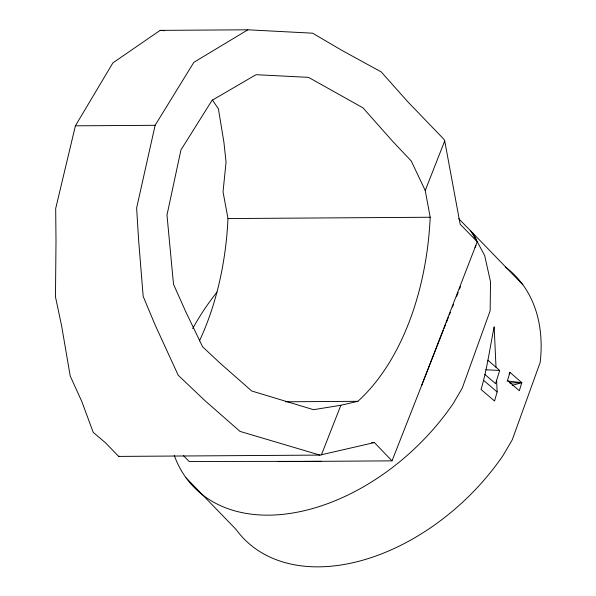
<?xml version="1.0" encoding="UTF-8"?>
<svg xmlns="http://www.w3.org/2000/svg" width="596" height="596" viewBox="0 0 596 596"><rect width="100%" height="100%" fill="white"/><g stroke="black" fill="none" stroke-linecap="round" stroke-linejoin="round"><path stroke-width="0.89" d="M496.602 380.322L497.131 391.922L494.561 401.041L481.061 389.479C487.096 368.991 489.934 347.729 494.158 326.832L496.006 367.263M174.27 455.471A188.962 126.181 -44.1 0 0 296.205 512.404A188.962 126.181 -44.1 0 0 453.295 403.432L462.243 388.115L490.158 310.732L490.501 281.685L484.652 255.475L477.254 241.76L460.164 224.23L444.72 140.924L443.968 139.337L407.94 101.938L381.209 71.9L342.476 50.712L312.609 33.19L247.876 29.8L193.842 62.342L155.116 125.302L136.626 207.989L138.659 240.769L143.174 296.339L155.057 324.805L178.226 375.286L205.002 400.683L239.987 431.392L319.925 455.098L374.392 442.567L392.026 460.864L443.268 330.415M247.876 29.8L160.175 30.374L112.905 62.863L75.394 125.823L55.689 208.518L56.002 241.305L55.473 296.905L61.537 325.416L70.209 375.994L81.794 401.488L93.222 432.346L105.76 443.052L118.641 456.409L319.925 455.098M509.975 372.388L507.479 380.471L519.317 390.723L521.805 382.639L509.975 372.388L509.111 373.908M487.915 360.245L499.679 370.444L495.574 383.645L484.921 374.482M421.603 385.567L477.254 241.76L472.852 233.11L458.674 218.657M321.4 454.86L340.882 405.258L357.883 401.317A232.239 143.316 89.6 0 0 430.193 217.249L425.239 190.519L411.233 160.965L392.533 141.17L362.979 107.839L308.49 77.353L256.124 74.694L252.503 76.735L212.057 100.337L180.946 149.931L166.984 215.059L173.011 279.092L173.652 284.642L185.922 312.08L202.633 346.82L219.835 362.927L251.743 391.006L313.533 409.683L340.882 405.258M425.239 190.519L444.72 140.924M443.945 328.694L445.637 324.388M446.315 322.66L448.341 317.489M449.362 314.904L450.375 312.319M452.401 307.149L453.422 304.563M456.469 296.808L458.16 292.502M459.516 289.053L460.529 286.467M475.019 247.347L475.943 245.738M118.641 456.409L119.185 456.171M512.225 385.396L521.805 382.639L507.092 380.978M509.856 382.99L521.805 382.639M75.394 125.823L155.116 125.302M199.436 340.949A232.239 143.316 89.6 0 0 227.985 218.561L430.193 217.249M285.536 401.786L357.883 401.317M371.613 442.582L374.392 442.567M277.952 461.602L392.026 460.864M321.564 461.319L189.17 461.513L183.508 455.635M485.867 369.788L499.679 370.444M160.175 30.374L164.585 30.701M483.632 380.36L497.131 391.922M522.878 284.769L472.852 233.11L476.144 239.383M186.079 477.836L236.105 529.494A188.962 126.181 -44.1 0 0 503.329 455.091L512.269 439.773L540.185 362.39A188.962 126.181 -44.1 0 0 505.557 267.105M212.37 99.972L218.397 108.777L223.917 142.265L226.055 162.172L223.031 191.838L227.985 218.561M470.631 230.853L477.254 241.76M192.679 328.62A188.962 126.181 -44.1 0 1 216.974 292.1"/></g></svg>
